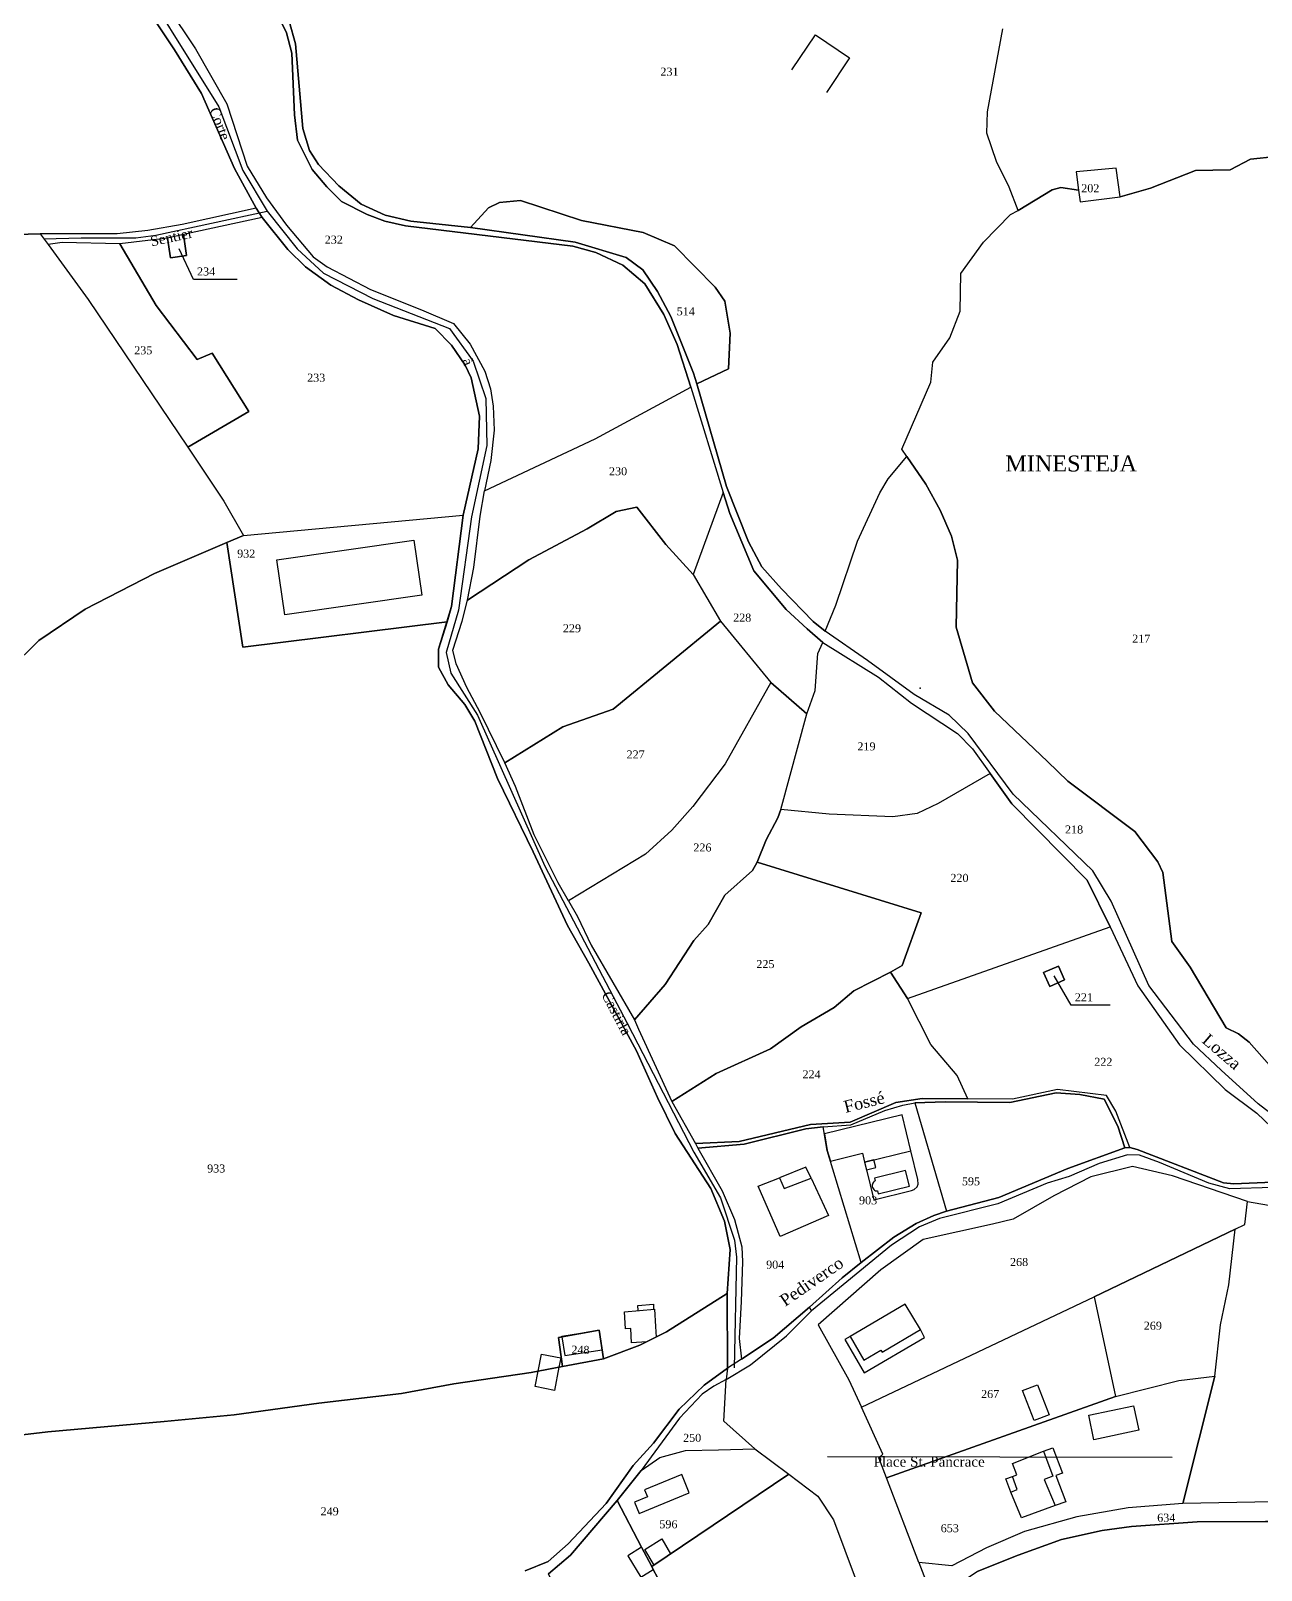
# Model space of a CAD drawing. Extents: x 1205805 to 1207436, y 6154338 to 6158020.
# Drawn here: x 1206921 to 1207228.5, y 6155237.9 to 6155622.6 of the extents above; entities that cross this region are included whole.
import ezdxf

# ---------------------------------------------------------------- set-up
doc = ezdxf.new("R2010")
doc.units = 0
doc.linetypes.add('CONTINU', pattern=[0])
doc.layers.get('0').update_dxf_attribs({"linetype": 'CONTINU'})
for name, color, linetype in [('1FLECHEFL', 7, 'CONTINU'), ('1LIEUDIT', 7, 'CONTINU'), ('1PARCELLE', 7, 'CONTINU'), ('1TRONFLUV', 7, 'CONTINU'), ('1TROUPARCELLE', 7, 'CONTINU'), ('1ZONCOMM', 7, 'CONTINU'), ('3BATIDUR', 7, 'CONTINU'), ('3BATILEGER', 7, 'CONTINU'), ('3FISCLINE', 7, 'CONTINUOUS'), ('3FLECHEPAR', 7, 'CONTINU'), ('3LIEUDITTEX', 7, 'CONTINU'), ('3PARCELLETEX', 7, 'CONTINU'), ('3PISCINE', 7, 'CONTINUOUS'), ('3PONT', 7, 'CONTINU'), ('3TRONFLUVTEX', 7, 'CONTINU'), ('3ZONCOMMTEX', 7, 'CONTINU')]:
    doc.layers.add(name, color=color, linetype=linetype)
doc.styles.get("Standard").update_dxf_attribs({"font": 'Times New Roman'})

# ---------------------------------------------------------------- blocks, each defined once
blk = doc.blocks.new('FLECHRU1')
blk.add_point((0, 0))

msp = doc.modelspace()

# ---------------------------------------------------------------- linework, layer by layer
at = {"layer": '1LIEUDIT'}
for points in [[(1206947.89, 6155631.52), (1206956.93, 6155617.86), (1206963.66, 6155606.89), (1206971.98, 6155588.18), (1206977.4, 6155578.31), (1206978.82, 6155575.96), (1206985.3, 6155567.92), (1206989.66, 6155563.58), (1206996, 6155559.02), (1207002.96, 6155555.35), (1207011.65, 6155551.49), (1207022.05, 6155548.18), (1207026.2, 6155544.06), (1207029.62, 6155539.01), (1207031.1, 6155535.88), (1207033.21, 6155526.29), (1207032.85, 6155518.12), (1207029.1, 6155501.52), (1207026.21, 6155478.72), (1207022.94, 6155468.05), (1207022.95, 6155463.58), (1207025.3, 6155459.19), (1207029.52, 6155454.21), (1207032.03, 6155450.11), (1207037.7, 6155435.76), (1207046.58, 6155417.44), (1207055.13, 6155399.06), (1207060.52, 6155389.6), (1207072.41, 6155367.74), (1207077.62, 6155356.02), (1207082.06, 6155347.03), (1207090.96, 6155333.34), (1207094.4, 6155325.11), (1207095.77, 6155318.11), (1207095.07, 6155307.11), (1207079.87, 6155297.49), (1207073.25, 6155294.14), (1207064.17, 6155290.75), (1207053.91, 6155288.8), (1207046.06, 6155287.3), (1207026.78, 6155284.52), (1207013.65, 6155282.11), (1206993.05, 6155279.7), (1206971.87, 6155276.79), (1206954.35, 6155275.12), (1206925.3, 6155272.5), (1206911.78, 6155270.9)], [(1207240.97, 6155335.33), (1207221.7, 6155334.5), (1207219.11, 6155334.75), (1207197.5, 6155343.06), (1207195.67, 6155343.56), (1207194.42, 6155343.44), (1207180.15, 6155338.33), (1207162.93, 6155331.04), (1207149.85, 6155327.64), (1207146.73, 6155326.54), (1207142.25, 6155324.55), (1207136.73, 6155321.15), (1207128.56, 6155314.82), (1207123.79, 6155310.98), (1207115.64, 6155303.69), (1207106.59, 6155295.89), (1207098.63, 6155290.7), (1207095.13, 6155288.42), (1207095.07, 6155307.11), (1207095.77, 6155318.11), (1207094.4, 6155325.11), (1207090.96, 6155333.34), (1207082.06, 6155347.03), (1207077.62, 6155356.02), (1207072.41, 6155367.74), (1207060.52, 6155389.6), (1207055.13, 6155399.06), (1207046.58, 6155417.44), (1207037.7, 6155435.76), (1207032.03, 6155450.11), (1207029.52, 6155454.21), (1207025.3, 6155459.19), (1207022.95, 6155463.58), (1207022.94, 6155468.05), (1207026.21, 6155478.72), (1207029.1, 6155501.52), (1207032.85, 6155518.12), (1207033.21, 6155526.29), (1207031.1, 6155535.88), (1207029.62, 6155539.01), (1207026.2, 6155544.06), (1207022.05, 6155548.18), (1207011.65, 6155551.49), (1207002.96, 6155555.35), (1206996, 6155559.02), (1206989.66, 6155563.58), (1206985.3, 6155567.92), (1206978.82, 6155575.96), (1206978.82, 6155575.96), (1206977.4, 6155578.31), (1206971.98, 6155588.18), (1206963.66, 6155606.89), (1206956.93, 6155617.86), (1206947.89, 6155631.52)], [(1207240.97, 6155335.33), (1207221.7, 6155334.5), (1207219.11, 6155334.75), (1207197.5, 6155343.06), (1207195.67, 6155343.56), (1207194.42, 6155343.44), (1207180.15, 6155338.33), (1207162.93, 6155331.04), (1207149.85, 6155327.64), (1207146.73, 6155326.54), (1207142.25, 6155324.55), (1207136.73, 6155321.15), (1207128.56, 6155314.82), (1207123.79, 6155310.98), (1207115.64, 6155303.69), (1207106.59, 6155295.89), (1207098.63, 6155290.7), (1207098.63, 6155290.7), (1207095.13, 6155288.42), (1207095.07, 6155307.11), (1207079.87, 6155297.49), (1207073.25, 6155294.14), (1207064.17, 6155290.75), (1207053.91, 6155288.8), (1207046.06, 6155287.3), (1207026.78, 6155284.52), (1207013.65, 6155282.11), (1206993.05, 6155279.7), (1206971.87, 6155276.79), (1206954.35, 6155275.12), (1206925.3, 6155272.5), (1206911.78, 6155270.9)]]:
    msp.add_lwpolyline(points, dxfattribs=at)
at = {"layer": '1PARCELLE'}
for points in [[(1206947.89, 6155631.52), (1206956.93, 6155617.86), (1206963.66, 6155606.89), (1206971.98, 6155588.18), (1206977.4, 6155578.31), (1206958.85, 6155574.19), (1206950.28, 6155572.72), (1206942.62, 6155571.82), (1206923.41, 6155571.87), (1206908.25, 6155571.41), (1206871.11, 6155603.16), (1206871.11, 6155603.16), (1206824.11, 6155647.63)], [(1206948.02, 6155639.36), (1206962.24, 6155618.12), (1206970.02, 6155604.31), (1206975.12, 6155588.79), (1206979.97, 6155580.86), (1206984.98, 6155573.99), (1206991.64, 6155566.12), (1206995.11, 6155563.59), (1207005.9, 6155557.98), (1207018.7, 6155552.85), (1207026.64, 6155549.43), (1207030.83, 6155544.26), (1207034.54, 6155537.55), (1207035.96, 6155533.11), (1207036.6, 6155528.83), (1207036.8, 6155522.83), (1207036.03, 6155515.24), (1207034.4, 6155507.66), (1207062.1, 6155520.63), (1207086, 6155533.51), (1207086, 6155533.51), (1207082.55, 6155544.2), (1207079.22, 6155551.71), (1207074.52, 6155559.35), (1207068.97, 6155563.99), (1207062.21, 6155567.19), (1207056.47, 6155568.8), (1207014.64, 6155573.86), (1207009.51, 6155574.98), (1207005.14, 6155576.66), (1206998.71, 6155579.92), (1206995.01, 6155583.56), (1206991.34, 6155587.95), (1206987.73, 6155595.23), (1206986.91, 6155601.6), (1206986.25, 6155616.99), (1206984.93, 6155622.11), (1206982.54, 6155626.98)], [(1206985.63, 6155625.02), (1206987.22, 6155619.32), (1206989.04, 6155598.16), (1206990.73, 6155592.66), (1206992.95, 6155589.22), (1206998.06, 6155583.81), (1207003.63, 6155579.28), (1207009.61, 6155576.49), (1207016, 6155575.04), (1207030.91, 6155573.4), (1207035.38, 6155578.32), (1207038.14, 6155579.67), (1207043.44, 6155580.19), (1207058.67, 6155575.22), (1207074.03, 6155572.17), (1207081.88, 6155568.83), (1207092.08, 6155558.52), (1207094.51, 6155555), (1207095.83, 6155547.05), (1207095.4, 6155538.12), (1207087.52, 6155534.39), (1207094.93, 6155508.75), (1207100.4, 6155494.86), (1207103.72, 6155488.62), (1207108.61, 6155483.17), (1207116.56, 6155474.96), (1207119.55, 6155472.6), (1207122.24, 6155479.05), (1207127.62, 6155495.05), (1207133.21, 6155507.18), (1207135.3, 6155510.6), (1207139.98, 6155516.23), (1207138.7, 6155518.05), (1207145.97, 6155534.78), (1207146.43, 6155539.81), (1207150.7, 6155545.89), (1207153.29, 6155552.54), (1207153.43, 6155561.92), (1207159.09, 6155569.75), (1207165.87, 6155576.7), (1207167.81, 6155577.71), (1207167.81, 6155577.71), (1207165.54, 6155583.53), (1207162.36, 6155589.96), (1207159.91, 6155597.05), (1207160.09, 6155602.34), (1207163.92, 6155623.1)], [(1207232.27, 6155591.14), (1207225.85, 6155590.5), (1207220.76, 6155587.87), (1207212.05, 6155587.7), (1207200.82, 6155583.23), (1207193.26, 6155581.09), (1207193.26, 6155581.09), (1207192.26, 6155588.25), (1207182.28, 6155587.37), (1207182.88, 6155582.76), (1207178.41, 6155583.4), (1207176.3, 6155582.86), (1207167.81, 6155577.71), (1207165.54, 6155583.53), (1207162.36, 6155589.96), (1207159.91, 6155597.05), (1207160.09, 6155602.34), (1207163.92, 6155623.1)], [(1207236.3, 6155357.67), (1207225.52, 6155369.91), (1207222.83, 6155371.99), (1207219.76, 6155373.47), (1207210.78, 6155388.63), (1207206.2, 6155395.07), (1207203.91, 6155412.3), (1207202.65, 6155414.92), (1207196.95, 6155422.53), (1207180.19, 6155435.11), (1207175.09, 6155439.99), (1207161.84, 6155452.57), (1207156.37, 6155459.7), (1207152.25, 6155473.6), (1207152.6, 6155490.29), (1207151.13, 6155496.34), (1207148.31, 6155502.77), (1207144.72, 6155509.34), (1207139.98, 6155516.23), (1207138.7, 6155518.05), (1207145.97, 6155534.78), (1207146.43, 6155539.81), (1207150.7, 6155545.89), (1207153.29, 6155552.54), (1207153.43, 6155561.92), (1207159.09, 6155569.75), (1207165.87, 6155576.7), (1207167.81, 6155577.71), (1207176.3, 6155582.86), (1207178.41, 6155583.4), (1207182.88, 6155582.76), (1207183.25, 6155579.87), (1207193.26, 6155581.09), (1207193.26, 6155581.09), (1207200.82, 6155583.23), (1207212.05, 6155587.7), (1207220.76, 6155587.87), (1207225.85, 6155590.5), (1207232.27, 6155591.14)], [(1206908.25, 6155571.41), (1206923.41, 6155571.87), (1206925.38, 6155569.16), (1206935.4, 6155555.48), (1206960.26, 6155518.58), (1206969.32, 6155505.09), (1206974.18, 6155496.49), (1206970, 6155494.72), (1206951.96, 6155487.02), (1206934.65, 6155478.1), (1206923.04, 6155470.27), (1206901.41, 6155448.88)], [(1207238.98, 6155345.83), (1207227.72, 6155354.48), (1207218.49, 6155362.84), (1207211.59, 6155369.4), (1207200.4, 6155384.06), (1207191, 6155405.1), (1207186.45, 6155412.67), (1207166.53, 6155431.82), (1207155.3, 6155447.01), (1207150.53, 6155451.6), (1207141.8, 6155456.75), (1207130.13, 6155465.25), (1207119.55, 6155472.6), (1207122.24, 6155479.05), (1207127.62, 6155495.05), (1207133.21, 6155507.18), (1207135.3, 6155510.6), (1207139.98, 6155516.23), (1207139.98, 6155516.23), (1207144.72, 6155509.34), (1207148.31, 6155502.77), (1207151.13, 6155496.34), (1207152.6, 6155490.29), (1207152.25, 6155473.6), (1207156.37, 6155459.7), (1207161.84, 6155452.57), (1207175.09, 6155439.99), (1207180.19, 6155435.11), (1207196.95, 6155422.53), (1207202.65, 6155414.92), (1207203.91, 6155412.3), (1207206.2, 6155395.07), (1207210.78, 6155388.63), (1207219.76, 6155373.47), (1207222.83, 6155371.99), (1207225.52, 6155369.91), (1207236.3, 6155357.67)], [(1206901.41, 6155448.88), (1206923.04, 6155470.27), (1206934.65, 6155478.1), (1206951.96, 6155487.02), (1206970, 6155494.72), (1206974.06, 6155468.56), (1207025.06, 6155474.94), (1207022.94, 6155468.05), (1207022.95, 6155463.58), (1207025.3, 6155459.19), (1207029.52, 6155454.21), (1207032.03, 6155450.11), (1207037.7, 6155435.76), (1207046.58, 6155417.44), (1207055.13, 6155399.06), (1207060.52, 6155389.6), (1207072.41, 6155367.74), (1207077.62, 6155356.02), (1207082.06, 6155347.03), (1207090.96, 6155333.34), (1207094.4, 6155325.11), (1207095.77, 6155318.11), (1207095.07, 6155307.11), (1207079.87, 6155297.49), (1207073.25, 6155294.14), (1207064.17, 6155290.75), (1207063.05, 6155297.89), (1207052.89, 6155296.06), (1207053.91, 6155288.8), (1207046.06, 6155287.3), (1207026.78, 6155284.52), (1207013.65, 6155282.11), (1206993.05, 6155279.7), (1206971.87, 6155276.79), (1206954.35, 6155275.12), (1206925.3, 6155272.5), (1206911.78, 6155270.9)], [(1206911.78, 6155270.9), (1206925.3, 6155272.5), (1206954.35, 6155275.12), (1206971.87, 6155276.79), (1206993.05, 6155279.7), (1207013.65, 6155282.11), (1207026.78, 6155284.52), (1207046.06, 6155287.3), (1207053.91, 6155288.8), (1207053.91, 6155288.8), (1207064.17, 6155290.75), (1207073.25, 6155294.14), (1207079.87, 6155297.49), (1207095.07, 6155307.11), (1207095.13, 6155288.42), (1207089.33, 6155284.15), (1207083.09, 6155278.2), (1207076.62, 6155269.67), (1207071.61, 6155264.06), (1207064.86, 6155254.61), (1207055.32, 6155244.49), (1207050.31, 6155240.14), (1207044.61, 6155237.74)], [(1207274.63, 6155236.78), (1207280.64, 6155248.9), (1207281.45, 6155253.9), (1207281.45, 6155253.9), (1207240.38, 6155255.18), (1207240.39, 6155250.08), (1207229.59, 6155250.13), (1207212.49, 6155250.02), (1207196.06, 6155248.89), (1207188.76, 6155247.84), (1207178.63, 6155245.62), (1207167.79, 6155241.67), (1207157.5, 6155237.64)]]:
    msp.add_lwpolyline(points, dxfattribs=at)
for points in [[(1207193.26, 6155581.09), (1207192.26, 6155588.25), (1207182.28, 6155587.37), (1207182.88, 6155582.76), (1207183.25, 6155579.87), (1207193.26, 6155581.09)], [(1207087.52, 6155534.39), (1207095.4, 6155538.12), (1207095.83, 6155547.05), (1207094.51, 6155555), (1207092.08, 6155558.52), (1207081.88, 6155568.83), (1207074.03, 6155572.17), (1207058.67, 6155575.22), (1207043.44, 6155580.19), (1207038.14, 6155579.67), (1207035.38, 6155578.32), (1207030.91, 6155573.4), (1207057.1, 6155569.75), (1207069.85, 6155565.96), (1207074.01, 6155562.82), (1207077.61, 6155557.42), (1207081.02, 6155551.17), (1207086.64, 6155537.08), (1207087.52, 6155534.39)], [(1206959.22, 6155571.65), (1206959.94, 6155566.44), (1206955.94, 6155565.89), (1206955.19, 6155570.8), (1206943.3, 6155569.38), (1206952.36, 6155553.93), (1206962.61, 6155540.44), (1206966.4, 6155542.07), (1206975.52, 6155527.5), (1206960.26, 6155518.58), (1206969.32, 6155505.09), (1206974.18, 6155496.49), (1207029.1, 6155501.52), (1207032.85, 6155518.12), (1207033.21, 6155526.29), (1207031.1, 6155535.88), (1207029.62, 6155539.01), (1207026.2, 6155544.06), (1207022.05, 6155548.18), (1207011.65, 6155551.49), (1207002.96, 6155555.35), (1206996, 6155559.02), (1206989.66, 6155563.58), (1206985.3, 6155567.92), (1206978.82, 6155575.96), (1206959.22, 6155571.65)], [(1206959.22, 6155571.65), (1206955.19, 6155570.8), (1206955.94, 6155565.89), (1206959.94, 6155566.44), (1206959.22, 6155571.65)], [(1206925.38, 6155569.16), (1206935.4, 6155555.48), (1206960.26, 6155518.58), (1206975.52, 6155527.5), (1206966.4, 6155542.07), (1206962.61, 6155540.44), (1206952.36, 6155553.93), (1206943.3, 6155569.38), (1206928.86, 6155569.68), (1206925.38, 6155569.16)], [(1207094.1, 6155507.22), (1207086.6, 6155486.71), (1207079.7, 6155494.26), (1207072.5, 6155503.54), (1207067.31, 6155502.51), (1207060.07, 6155498.14), (1207045.46, 6155490.36), (1207030.15, 6155480.36), (1207031.75, 6155488.5), (1207033.32, 6155501.33), (1207034.4, 6155507.66), (1207062.1, 6155520.63), (1207086, 6155533.51), (1207094.1, 6155507.22)], [(1207114.99, 6155451.9), (1207117.07, 6155457.77), (1207117.69, 6155466.98), (1207118.99, 6155469.75), (1207115.04, 6155473.17), (1207109.81, 6155477.97), (1207101.72, 6155487.67), (1207095.69, 6155501.95), (1207094.1, 6155507.22), (1207086.6, 6155486.71), (1207093.36, 6155475.05), (1207105.96, 6155459.71), (1207114.99, 6155451.9)], [(1206970, 6155494.72), (1206974.18, 6155496.49), (1207029.1, 6155501.52), (1207026.21, 6155478.72), (1207025.06, 6155474.94), (1206974.06, 6155468.56), (1206970, 6155494.72)], [(1207086.6, 6155486.71), (1207093.36, 6155475.05), (1207066.57, 6155453.12), (1207054.01, 6155448.63), (1207039.49, 6155439.69), (1207033.36, 6155452.27), (1207029.98, 6155458.47), (1207027.31, 6155464.37), (1207026.47, 6155467.79), (1207028.88, 6155475.11), (1207030.15, 6155480.36), (1207045.46, 6155490.36), (1207060.07, 6155498.14), (1207067.31, 6155502.51), (1207072.5, 6155503.54), (1207079.7, 6155494.26), (1207086.6, 6155486.71)], [(1207093.36, 6155475.05), (1207105.96, 6155459.71), (1207094.6, 6155439.41), (1207086.46, 6155428.79), (1207081.24, 6155422.86), (1207074.68, 6155416.89), (1207055.44, 6155405.18), (1207052.81, 6155409.73), (1207046.86, 6155421.69), (1207042.14, 6155433.77), (1207039.49, 6155439.69), (1207054.01, 6155448.63), (1207066.57, 6155453.12), (1207093.36, 6155475.05)], [(1207114.99, 6155451.9), (1207117.07, 6155457.77), (1207117.69, 6155466.98), (1207118.99, 6155469.75), (1207132.89, 6155461.09), (1207141.14, 6155454.55), (1207152.65, 6155447.03), (1207156.34, 6155443.15), (1207160.74, 6155437.01), (1207147.82, 6155429.55), (1207142.51, 6155427.05), (1207136.49, 6155426.15), (1207120.57, 6155426.86), (1207108.49, 6155428.04), (1207114.99, 6155451.9)], [(1207114.99, 6155451.9), (1207105.96, 6155459.71), (1207094.6, 6155439.41), (1207086.46, 6155428.79), (1207081.24, 6155422.86), (1207074.68, 6155416.89), (1207055.44, 6155405.18), (1207057.7, 6155401.26), (1207061.07, 6155394.11), (1207071.87, 6155375.42), (1207079.56, 6155384.29), (1207086.75, 6155395.24), (1207090.33, 6155399.32), (1207094.44, 6155406.6), (1207101.42, 6155412.81), (1207102.59, 6155414.85), (1207104.83, 6155420.45), (1207107.68, 6155425.94), (1207108.49, 6155428.04), (1207114.99, 6155451.9)], [(1207160.74, 6155437.01), (1207147.82, 6155429.55), (1207142.51, 6155427.05), (1207136.49, 6155426.15), (1207120.57, 6155426.86), (1207108.49, 6155428.04), (1207107.68, 6155425.94), (1207104.83, 6155420.45), (1207102.59, 6155414.85), (1207143.5, 6155402.19), (1207138.77, 6155389.05), (1207135.88, 6155387.38), (1207140.13, 6155380.78), (1207190.75, 6155398.68), (1207184.98, 6155410.35), (1207166.17, 6155429.45), (1207160.74, 6155437.01)], [(1207102.59, 6155414.85), (1207101.42, 6155412.81), (1207094.44, 6155406.6), (1207090.33, 6155399.32), (1207086.75, 6155395.24), (1207079.56, 6155384.29), (1207071.87, 6155375.42), (1207072.93, 6155373.14), (1207081.22, 6155355.09), (1207092.28, 6155362.03), (1207105.86, 6155368.18), (1207113.52, 6155373.7), (1207121.79, 6155378.57), (1207126.71, 6155382.73), (1207135.88, 6155387.38), (1207138.77, 6155389.05), (1207143.5, 6155402.19), (1207102.59, 6155414.85)], [(1207219.11, 6155334.75), (1207197.5, 6155343.06), (1207195.67, 6155343.56), (1207192.14, 6155352.66), (1207189.85, 6155356.53), (1207177.59, 6155358.03), (1207166.36, 6155355.6), (1207155.19, 6155355.72), (1207152.56, 6155361.56), (1207145.94, 6155369.28), (1207140.13, 6155380.78), (1207190.75, 6155398.68), (1207197.65, 6155383.95), (1207208.12, 6155369.22), (1207219.51, 6155358.05), (1207227.4, 6155352.14), (1207232.8, 6155347.01), (1207238.91, 6155340.29), (1207240.97, 6155337.29), (1207240.97, 6155335.33), (1207221.7, 6155334.5), (1207219.11, 6155334.75)], [(1207140.13, 6155380.78), (1207135.88, 6155387.38), (1207126.71, 6155382.73), (1207121.79, 6155378.57), (1207113.52, 6155373.7), (1207105.86, 6155368.18), (1207092.28, 6155362.03), (1207081.22, 6155355.09), (1207087.15, 6155344.54), (1207098.05, 6155345.03), (1207115.87, 6155349.31), (1207125.81, 6155349.87), (1207137.24, 6155354.78), (1207143.75, 6155355.84), (1207155.19, 6155355.72), (1207152.56, 6155361.56), (1207145.94, 6155369.28), (1207140.13, 6155380.78)], [(1207179.38, 6155385.46), (1207177.87, 6155388.87), (1207174.11, 6155387.28), (1207175.7, 6155383.76), (1207179.38, 6155385.46)], [(1207128.56, 6155314.82), (1207120.05, 6155342.84), (1207119.03, 6155348.76), (1207125.98, 6155349.22), (1207134.42, 6155352.81), (1207138.92, 6155354.11), (1207141.92, 6155354.69), (1207149.85, 6155327.64), (1207146.73, 6155326.54), (1207142.25, 6155324.55), (1207136.73, 6155321.15), (1207128.56, 6155314.82)], [(1207141.92, 6155354.69), (1207149.85, 6155327.64), (1207162.93, 6155331.04), (1207180.15, 6155338.33), (1207194.42, 6155343.44), (1207192.67, 6155348.87), (1207189.24, 6155355.61), (1207183.17, 6155356.8), (1207177.31, 6155357.2), (1207165.73, 6155354.77), (1207149.57, 6155354.97), (1207141.92, 6155354.69)], [(1207128.56, 6155314.82), (1207120.05, 6155342.84), (1207119.03, 6155348.76), (1207114.73, 6155348.22), (1207099.3, 6155344.43), (1207087.75, 6155343.41), (1207093.78, 6155332.71), (1207096.89, 6155325.6), (1207098.74, 6155318.73), (1207098.89, 6155314.96), (1207098.59, 6155305.1), (1207098.07, 6155295.83), (1207098.63, 6155290.7), (1207106.59, 6155295.89), (1207115.64, 6155303.69), (1207123.79, 6155310.98), (1207128.56, 6155314.82)], [(1207221.98, 6155323.13), (1207224.44, 6155324.35), (1207225.12, 6155330.03), (1207206.37, 6155336.51), (1207196.33, 6155338.77), (1207185.94, 6155336.23), (1207176.71, 6155331.52), (1207166.5, 6155325.62), (1207161.36, 6155324.42), (1207144.04, 6155320.56), (1207133.42, 6155312.97), (1207117.77, 6155299.22), (1207125.45, 6155285.54), (1207128.66, 6155278.7), (1207186.77, 6155306.24), (1207221.98, 6155323.13)], [(1207216.93, 6155286.46), (1207218.31, 6155299.23), (1207220.46, 6155309.23), (1207221.98, 6155323.13), (1207224.44, 6155324.35), (1207225.12, 6155330.03), (1207243.73, 6155326.78), (1207254.85, 6155311.38), (1207253.08, 6155304.79), (1207261.7, 6155301.22), (1207272.59, 6155295.81), (1207281.34, 6155294.61), (1207284.19, 6155289.65), (1207284.54, 6155285.54), (1207283.27, 6155267.08), (1207281.45, 6155253.9), (1207240.38, 6155255.18), (1207208.95, 6155254.59), (1207216.93, 6155286.46)], [(1207216.93, 6155286.46), (1207218.31, 6155299.23), (1207220.46, 6155309.23), (1207221.98, 6155323.13), (1207186.77, 6155306.24), (1207192.06, 6155281.38), (1207207.92, 6155285.3), (1207216.93, 6155286.46)], [(1207186.77, 6155306.24), (1207192.06, 6155281.38), (1207134.85, 6155261.02), (1207132.98, 6155265.98), (1207133.93, 6155266.96), (1207128.66, 6155278.7), (1207186.77, 6155306.24)], [(1207053.91, 6155288.8), (1207052.89, 6155296.06), (1207063.05, 6155297.89), (1207064.17, 6155290.75), (1207053.91, 6155288.8)], [(1207073.54, 6155262.85), (1207078.22, 6155266.1), (1207084.63, 6155267.86), (1207092.87, 6155267.99), (1207101.96, 6155268.23), (1207094.25, 6155275.14), (1207094.83, 6155285.61), (1207091.76, 6155283.92), (1207088.79, 6155281.91), (1207083.17, 6155275.96), (1207073.54, 6155262.85)], [(1207216.93, 6155286.46), (1207208.95, 6155254.59), (1207195.25, 6155253.53), (1207182.43, 6155251.28), (1207169.32, 6155247.58), (1207159.85, 6155243.49), (1207151.18, 6155239.07), (1207142.97, 6155239.9), (1207134.85, 6155261.02), (1207192.06, 6155281.38), (1207207.92, 6155285.3), (1207216.93, 6155286.46)], [(1207076.21, 6155238.84), (1207073.68, 6155243.7), (1207067.58, 6155255.38), (1207073.54, 6155262.85), (1207078.22, 6155266.1), (1207084.63, 6155267.86), (1207092.87, 6155267.99), (1207101.96, 6155268.23), (1207110.44, 6155261.9), (1207076.21, 6155238.84)], [(1207081.3, 6155207.8), (1207075.39, 6155221.1), (1207075.3, 6155223.8), (1207077.69, 6155236.15), (1207076.57, 6155238.13), (1207076.21, 6155238.84), (1207110.44, 6155261.9), (1207117.75, 6155256.41), (1207121.59, 6155250.56), (1207127.32, 6155235.35), (1207081.3, 6155207.8)], [(1207056.63, 6155222.03), (1207056.26, 6155226.75), (1207054.15, 6155229.28), (1207050.39, 6155237.03), (1207055.95, 6155241.66), (1207067.58, 6155255.38), (1207073.68, 6155243.7), (1207076.21, 6155238.84), (1207076.57, 6155238.13), (1207077.69, 6155236.15), (1207075.3, 6155223.8), (1207075.39, 6155221.1), (1207081.3, 6155207.8), (1207085.12, 6155199.08), (1207090.14, 6155187.63), (1207084.24, 6155180.5), (1207074.28, 6155186.12), (1207070.23, 6155193.51), (1207066.43, 6155202.37), (1207061.51, 6155214.12), (1207060.25, 6155222.35), (1207056.63, 6155222.03)], [(1207240.38, 6155255.18), (1207208.95, 6155254.59), (1207195.25, 6155253.53), (1207182.43, 6155251.28), (1207169.32, 6155247.58), (1207159.85, 6155243.49), (1207151.18, 6155239.07), (1207142.97, 6155239.9), (1207147.99, 6155226.83), (1207153.14, 6155234.68), (1207157.5, 6155237.64), (1207167.79, 6155241.67), (1207178.63, 6155245.62), (1207188.76, 6155247.84), (1207196.06, 6155248.89), (1207212.49, 6155250.02), (1207229.59, 6155250.13), (1207240.39, 6155250.08), (1207240.38, 6155255.18)]]:
    msp.add_lwpolyline(points, close=True, dxfattribs=at)
at = {"layer": '1TRONFLUV'}
for points in [[(1206982.54, 6155626.98), (1206984.93, 6155622.11), (1206986.25, 6155616.99), (1206986.91, 6155601.6), (1206987.73, 6155595.23), (1206991.34, 6155587.95), (1206995.01, 6155583.56), (1206998.71, 6155579.92), (1207005.14, 6155576.66), (1207009.51, 6155574.98), (1207014.64, 6155573.86), (1207056.47, 6155568.8), (1207062.21, 6155567.19), (1207068.97, 6155563.99), (1207074.52, 6155559.35), (1207079.22, 6155551.71), (1207082.55, 6155544.2), (1207086, 6155533.51), (1207094.1, 6155507.22), (1207095.69, 6155501.95), (1207101.72, 6155487.67), (1207109.81, 6155477.97), (1207115.04, 6155473.17), (1207118.99, 6155469.75), (1207132.89, 6155461.09), (1207141.14, 6155454.55), (1207152.65, 6155447.03), (1207156.34, 6155443.15), (1207160.74, 6155437.01), (1207166.17, 6155429.45), (1207184.98, 6155410.35), (1207190.75, 6155398.68), (1207197.65, 6155383.95), (1207208.12, 6155369.22), (1207219.51, 6155358.05), (1207227.4, 6155352.14), (1207232.8, 6155347.01)], [(1207238.98, 6155345.83), (1207227.72, 6155354.48), (1207218.49, 6155362.84), (1207211.59, 6155369.4), (1207200.4, 6155384.06), (1207191, 6155405.1), (1207186.45, 6155412.67), (1207166.53, 6155431.82), (1207155.3, 6155447.01), (1207150.53, 6155451.6), (1207141.8, 6155456.75), (1207130.13, 6155465.25), (1207119.55, 6155472.6), (1207116.56, 6155474.96), (1207108.61, 6155483.17), (1207103.72, 6155488.62), (1207100.4, 6155494.86), (1207094.93, 6155508.75), (1207087.52, 6155534.39), (1207086.64, 6155537.08), (1207081.02, 6155551.17), (1207077.61, 6155557.42), (1207074.01, 6155562.82), (1207069.85, 6155565.96), (1207057.1, 6155569.75), (1207030.91, 6155573.4), (1207016, 6155575.04), (1207009.61, 6155576.49), (1207003.63, 6155579.28), (1206998.06, 6155583.81), (1206992.95, 6155589.22), (1206990.73, 6155592.66), (1206989.04, 6155598.16), (1206987.22, 6155619.32), (1206985.63, 6155625.02)], [(1207231.45, 6155333.59), (1207220.63, 6155333.21), (1207215.44, 6155334.68), (1207203.12, 6155339.79), (1207198.06, 6155341.64), (1207195.12, 6155341.74), (1207188.01, 6155339.6), (1207180.53, 6155336.33), (1207175.05, 6155334.68), (1207162.73, 6155329.46), (1207148.08, 6155325.83), (1207143.16, 6155323.72), (1207136.15, 6155319.19), (1207116.1, 6155302.72), (1207116.1, 6155302.72), (1207115.64, 6155303.69), (1207123.79, 6155310.98), (1207128.56, 6155314.82), (1207136.73, 6155321.15), (1207142.25, 6155324.55), (1207146.73, 6155326.54), (1207149.85, 6155327.64), (1207162.93, 6155331.04), (1207180.15, 6155338.33), (1207194.42, 6155343.44), (1207195.67, 6155343.56), (1207197.5, 6155343.06), (1207219.11, 6155334.75), (1207221.7, 6155334.5), (1207240.97, 6155335.33)], [(1207044.61, 6155237.74), (1207050.31, 6155240.14), (1207055.32, 6155244.49), (1207064.86, 6155254.61), (1207071.61, 6155264.06), (1207076.62, 6155269.67), (1207083.09, 6155278.2), (1207089.33, 6155284.15), (1207095.13, 6155288.42), (1207094.83, 6155285.61), (1207091.76, 6155283.92), (1207088.79, 6155281.91), (1207083.17, 6155275.96), (1207073.54, 6155262.85), (1207067.58, 6155255.38), (1207055.95, 6155241.66), (1207050.39, 6155237.03)]]:
    msp.add_lwpolyline(points, dxfattribs=at)
msp.add_lwpolyline([(1207194.42, 6155343.44), (1207195.67, 6155343.56), (1207192.14, 6155352.66), (1207189.85, 6155356.53), (1207177.59, 6155358.03), (1207166.36, 6155355.6), (1207155.19, 6155355.72), (1207143.75, 6155355.84), (1207137.24, 6155354.78), (1207125.81, 6155349.87), (1207115.87, 6155349.31), (1207098.05, 6155345.03), (1207087.15, 6155344.54), (1207087.75, 6155343.41), (1207099.3, 6155344.43), (1207114.73, 6155348.22), (1207119.03, 6155348.76), (1207125.98, 6155349.22), (1207134.42, 6155352.81), (1207138.92, 6155354.11), (1207141.92, 6155354.69), (1207149.57, 6155354.97), (1207165.73, 6155354.77), (1207177.31, 6155357.2), (1207183.17, 6155356.8), (1207189.24, 6155355.61), (1207192.67, 6155348.87), (1207194.42, 6155343.44)], close=True, dxfattribs=at)
at = {"layer": '1TROUPARCELLE'}
msp.add_lwpolyline([(1207174.11, 6155387.28), (1207177.87, 6155388.87), (1207179.38, 6155385.46), (1207175.7, 6155383.76), (1207174.11, 6155387.28)], close=True, dxfattribs=at)
at = {"layer": '1ZONCOMM'}
for points in [[(1206943.82, 6155642.45), (1206968.03, 6155603.57), (1206974.07, 6155587.7), (1206980.1, 6155577.51), (1206987.63, 6155568.13), (1206994.17, 6155562.02), (1207006.54, 6155555.73), (1207025.71, 6155548.18), (1207031.56, 6155540.05), (1207034.75, 6155530.75), (1207035, 6155518.96), (1207031.17, 6155501.16), (1207027.92, 6155477.86), (1207024.82, 6155467.25), (1207025.97, 6155462.04), (1207032.63, 6155451.55), (1207049.47, 6155413.87), (1207070.18, 6155374.44), (1207086.76, 6155342.39), (1207093.43, 6155331.02), (1207096.9, 6155320.38), (1207097.42, 6155316.19), (1207096.82, 6155288.51)], [(1206924.34, 6155570.6), (1206933.6, 6155570.85), (1206947.32, 6155570.86), (1206952.32, 6155571.5), (1206980.1, 6155577.51)], [(1207120.16, 6155266.34), (1207206.25, 6155266.17)]]:
    msp.add_lwpolyline(points, dxfattribs=at)
at = {"layer": '3BATIDUR'}
for points in [[(1207182.28, 6155587.37), (1207182.88, 6155582.76), (1207183.25, 6155579.87), (1207193.26, 6155581.09), (1207192.26, 6155588.25), (1207182.28, 6155587.37)], [(1206959.22, 6155571.65), (1206955.19, 6155570.8), (1206955.94, 6155565.89), (1206959.94, 6155566.44), (1206959.22, 6155571.65)], [(1207174.11, 6155387.28), (1207175.7, 6155383.76), (1207179.38, 6155385.46), (1207177.87, 6155388.87), (1207174.11, 6155387.28)], [(1207138.77, 6155351.72), (1207119.34, 6155346.98), (1207120.05, 6155342.84), (1207120.86, 6155340.17), (1207128.87, 6155342.12), (1207129.41, 6155339.91), (1207140.97, 6155342.72), (1207138.77, 6155351.72)], [(1207116.03, 6155335.91), (1207120.39, 6155326.59), (1207108.29, 6155321.32), (1207102.78, 6155333.87), (1207108.14, 6155336.01), (1207109.31, 6155333.28), (1207116.03, 6155335.91)], [(1207077.18, 6155298.87), (1207077.31, 6155296.2), (1207075.01, 6155295.03), (1207071.16, 6155294.78), (1207070.97, 6155298.34), (1207069.69, 6155298.23), (1207069.39, 6155302.52), (1207076.92, 6155303.2), (1207077.18, 6155298.87)], [(1207125.76, 6155296.33), (1207129.17, 6155290.42), (1207133.49, 6155292.94), (1207133.8, 6155292.42), (1207143.33, 6155298.07), (1207139.5, 6155304.44), (1207125.76, 6155296.33)], [(1207053.71, 6155296.43), (1207063.05, 6155297.89), (1207053.74, 6155296.21), (1207053.71, 6155296.43)], [(1207053.74, 6155296.21), (1207054.47, 6155291.58), (1207063.81, 6155293.04), (1207063.05, 6155297.89), (1207053.74, 6155296.21)], [(1207185.42, 6155276.7), (1207196.63, 6155279.03), (1207197.91, 6155272.89), (1207186.7, 6155270.54), (1207185.42, 6155276.7)], [(1207165.98, 6155257.4), (1207167.49, 6155258.11), (1207166.34, 6155261.36), (1207167.46, 6155261.75), (1207166.37, 6155264.64), (1207174.1, 6155267.64), (1207176.44, 6155261.43), (1207174.31, 6155260.58), (1207176.99, 6155254.12), (1207168.62, 6155251.02), (1207165.98, 6155257.4)], [(1207074.43, 6155257.99), (1207075.16, 6155256.24), (1207071.92, 6155254.9), (1207073.09, 6155252.07), (1207085.59, 6155257.24), (1207083.7, 6155261.82), (1207074.43, 6155257.99)]]:
    msp.add_lwpolyline(points, close=True, dxfattribs=at)
at = {"layer": '3BATILEGER'}
for points in [[(1207018.73, 6155481.59), (1206984.54, 6155476.62), (1206982.54, 6155490.36), (1207016.74, 6155495.32), (1207018.73, 6155481.59)], [(1207131.74, 6155340.47), (1207129.41, 6155339.91), (1207129.89, 6155337.95), (1207132.21, 6155338.52), (1207131.74, 6155340.47)], [(1207116.03, 6155335.91), (1207114.74, 6155338.65), (1207108.14, 6155336.01), (1207109.31, 6155333.28), (1207116.03, 6155335.91)], [(1207047.83, 6155287.64), (1207048.68, 6155291.95), (1207053.5, 6155290.98), (1207053.03, 6155288.64), (1207047.83, 6155287.64)], [(1207047.07, 6155283.81), (1207047.83, 6155287.64), (1207053.03, 6155288.64), (1207051.88, 6155282.85), (1207047.07, 6155283.81)], [(1207076.57, 6155238.13), (1207076.21, 6155238.84), (1207073.68, 6155243.7), (1207070.27, 6155241.52), (1207073.46, 6155236.19), (1207076.57, 6155238.13)]]:
    msp.add_lwpolyline(points, close=True, dxfattribs=at)
at = {"layer": '3FISCLINE'}
for points in [[(1207111.25, 6155612.83), (1207117.15, 6155621.6), (1207125.65, 6155615.8), (1207119.86, 6155607.18)], [(1207129.89, 6155337.95), (1207131.71, 6155330.48), (1207141.15, 6155332.79), (1207141.77, 6155333.08), (1207142.51, 6155333.76), (1207142.8, 6155334.37), (1207142.73, 6155335.59), (1207140.97, 6155342.72)], [(1207072.81, 6155302.83), (1207072.7, 6155304.04), (1207076.62, 6155304.37), (1207076.66, 6155303.19)], [(1207125.76, 6155296.33), (1207124.49, 6155295.57), (1207129.3, 6155287.25), (1207144.39, 6155296.09), (1207143.33, 6155298.07)], [(1207174.1, 6155267.64), (1207176.42, 6155268.54), (1207178.89, 6155262.19), (1207177.21, 6155261.58), (1207179.65, 6155255.05), (1207176.99, 6155254.12)], [(1207165.98, 6155257.4), (1207164.67, 6155260.8), (1207166.34, 6155261.36)], [(1207076.78, 6155239.23), (1207074.47, 6155243.11), (1207078.74, 6155245.79), (1207080.93, 6155242.02)]]:
    msp.add_lwpolyline(points, dxfattribs=at)
at = {"layer": '3FLECHEPAR'}
for points in [[(1206972.58, 6155560.43), (1206961.67, 6155560.45), (1206958.1, 6155568.12)], [(1207190.8, 6155379.09), (1207181.01, 6155379.1), (1207176.77, 6155386.47)]]:
    msp.add_lwpolyline(points, dxfattribs=at)
at = {"layer": '3PISCINE'}
for points in [[(1207131.84, 6155335.89), (1207132.01, 6155335.2), (1207131.83, 6155335.08), (1207131.62, 6155334.89), (1207131.46, 6155334.66), (1207131.36, 6155334.4), (1207131.3, 6155334.12), (1207131.32, 6155333.84), (1207131.39, 6155333.57), (1207131.51, 6155333.32), (1207131.68, 6155333.09), (1207131.89, 6155332.91), (1207132.14, 6155332.77), (1207132.41, 6155332.69), (1207132.62, 6155332.69), (1207132.79, 6155332), (1207140.6, 6155333.9), (1207139.66, 6155337.8), (1207131.84, 6155335.89)], [(1207175.52, 6155276.79), (1207171.79, 6155275.34), (1207168.89, 6155282.82), (1207172.63, 6155284.26), (1207175.52, 6155276.79)]]:
    msp.add_lwpolyline(points, close=True, dxfattribs=at)
at = {"layer": '3PONT'}
msp.add_lwpolyline([(1207095.13, 6155288.42), (1207094.83, 6155285.61), (1207100.91, 6155289.26), (1207109.92, 6155296.52), (1207116.1, 6155302.72), (1207115.64, 6155303.69), (1207106.59, 6155295.89), (1207098.63, 6155290.7), (1207095.13, 6155288.42)], close=True, dxfattribs=at)

# ---------------------------------------------------------------- block references
at = {"layer": '1FLECHEFL', "rotation": 326.6}
msp.add_blockref('FLECHRU1', (1207143.32, 6155458.34), dxfattribs=at)

# ---------------------------------------------------------------- texts
at = {"layer": '3LIEUDITTEX'}
msp.add_text('MINESTEJA', height=4, dxfattribs=at).set_placement((1207164.57, 6155512.47))
at = {"layer": '3PARCELLETEX'}
for s, p in [('231', (1207078.37, 6155611.37)), ('202', (1207183.54, 6155582.24)), ('232', (1206994.49, 6155569.4)), ('234', (1206962.58, 6155561.45)), ('514', (1207082.45, 6155551.5)), ('235', (1206946.89, 6155541.75)), ('233', (1206990.1, 6155534.91)), ('230', (1207065.53, 6155511.53)), ('229', (1207054.01, 6155472.29)), ('228', (1207096.55, 6155474.96)), ('217', (1207196.26, 6155469.7)), ('219', (1207127.6, 6155442.78)), ('227', (1207069.93, 6155440.77)), ('218', (1207179.48, 6155422.02)), ('226', (1207086.61, 6155417.52)), ('220', (1207150.84, 6155409.93)), ('225', (1207102.35, 6155388.39)), ('221', (1207181.93, 6155380.1)), ('224', (1207113.88, 6155360.84)), ('222', (1207186.8, 6155363.97)), ('933', (1206965.11, 6155337.31)), ('595', (1207153.72, 6155334.11)), ('903', (1207128.01, 6155329.35)), ('904', (1207104.8, 6155313.29)), ('268', (1207165.74, 6155313.94)), ('269', (1207199.16, 6155298.03)), ('267', (1207158.51, 6155280.96)), ('250', (1207084.04, 6155270.01)), ('249', (1206993.46, 6155251.64)), ('634', (1207202.52, 6155250.06)), ('596', (1207078.11, 6155248.42)), ('653', (1207148.42, 6155247.43))]:
    msp.add_text(s, height=2, dxfattribs=at).set_placement(p)
for s, rotation, p in [('932', 360, (1206972.61, 6155490.95)), ('248', 359.2, (1207056.11, 6155292.04))]:
    msp.add_text(s, height=2, rotation=rotation, dxfattribs=at).set_placement(p)
at = {"layer": '3TRONFLUVTEX'}
for s, rotation, p in [('Lozza', 319.4, (1207213.49, 6155369.97)), ('Fossé', 14, (1207124.64, 6155352.2)), ('Pediverco', 34.6, (1207109.54, 6155303.71))]:
    msp.add_text(s, height=3, rotation=rotation, dxfattribs=at).set_placement(p)
at = {"layer": '3ZONCOMMTEX'}
for s, rotation, p in [('Corte', 291.1, (1206965.63, 6155602.84)), ('Sentier', 12.2, (1206951.23, 6155568.7)), ('à ', 289.2, (1207028.82, 6155540.28)), ('Castirla', 297.6, (1207063.6, 6155381.69))]:
    msp.add_text(s, height=2.5, rotation=rotation, dxfattribs=at).set_placement(p)
msp.add_text('Place St. Pancrace', height=2.5, dxfattribs=at).set_placement((1207131.64, 6155263.81))

doc.saveas('drawing.dxf')
